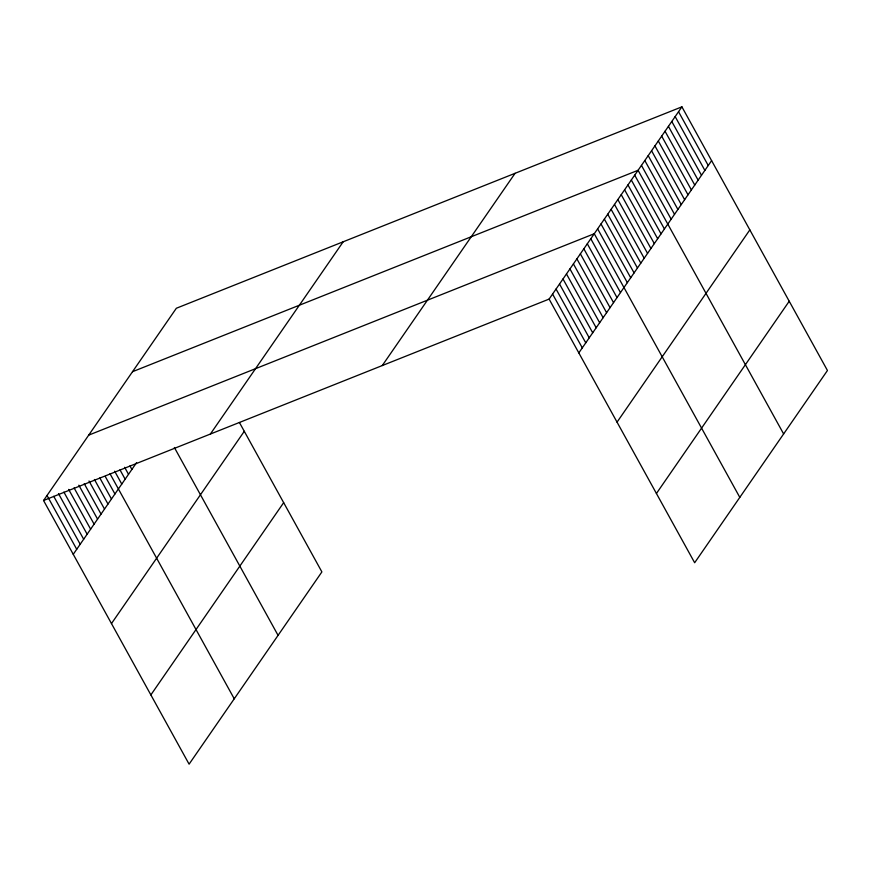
<?xml version="1.0" encoding="UTF-8"?>
<svg xmlns="http://www.w3.org/2000/svg" width="871" height="871" viewBox="0 0 871 871"><rect width="100%" height="100%" fill="white"/><g stroke="black" fill="none" stroke-linecap="round" stroke-linejoin="round"><path stroke-width="1.31" d="M239.427 422.511L321.889 571.909L189.094 764.161L43.55 500.509L176.345 308.258L681.906 106.839L827.45 370.491L694.655 562.742L549.111 299.091L681.906 106.839M73.251 554.315L136.605 462.599M210.379 434.041L343.185 241.79M111.477 623.56L244.283 431.308M150.868 694.916L283.663 502.654M382.271 365.559L515.077 173.307M578.812 352.897L711.607 160.645M617.038 422.152L749.833 229.89M656.418 493.498L789.224 301.235M132.523 371.699L638.084 170.281L783.628 433.932M88.7 435.141L594.262 233.733L739.806 497.374M43.55 500.509L549.111 299.091M678.542 111.717L708.243 165.523M675.167 116.605L704.868 170.4M671.791 121.483L701.493 175.289M668.427 126.36L698.128 180.166M665.052 131.238L694.753 185.044M661.677 136.126L691.378 189.922M658.313 141.004L688.014 194.81M654.938 145.882L684.639 199.688M651.573 150.759L681.274 204.565M648.198 155.648L677.899 209.443M644.823 160.525L674.524 214.331M641.459 165.403L671.16 219.209M634.709 175.169L664.41 228.964M631.344 180.047L661.045 233.853M627.969 184.924L657.67 238.73M624.605 189.802L654.306 243.608M621.23 194.69L650.931 248.485M617.855 199.568L647.556 253.374M614.49 204.445L644.192 258.252M611.115 209.323L640.816 263.129M607.74 214.212L637.441 268.007M604.376 219.089L634.077 272.895M601.001 223.967L630.702 277.773M597.626 228.844L627.327 282.65M590.788 238.752L620.49 292.558M587.315 243.782L617.016 297.588M583.842 248.812L613.543 302.618M580.369 253.842L610.07 307.648M576.896 258.872L606.597 312.667M573.423 263.902L603.124 317.697M569.95 268.921L599.651 322.727M566.477 273.951L596.178 327.757M563.004 278.981L592.705 332.787M559.53 284.011L589.232 337.817M556.057 289.041L585.758 342.836M552.584 294.071L582.285 347.867M174.363 447.487L278.067 635.351M129.953 465.92L131.891 469.425M124.64 467.292L128.516 474.303M119.98 469.828L125.141 479.192M114.667 471.2L121.777 484.069M110.007 473.748L234.245 698.792M105.249 476.437L114.928 493.977M99.838 477.95L111.455 499.007M94.427 479.475L107.982 504.037M89.016 480.988L104.509 509.056M84.247 483.677L101.036 514.086M78.836 485.201L97.563 519.116M74.079 487.891L94.09 524.146M68.667 489.404L90.617 529.176M63.899 492.093L87.144 534.206M58.488 493.617L83.67 539.225M53.73 496.307L80.197 544.255M47.023 495.479L76.724 549.285"/></g></svg>
